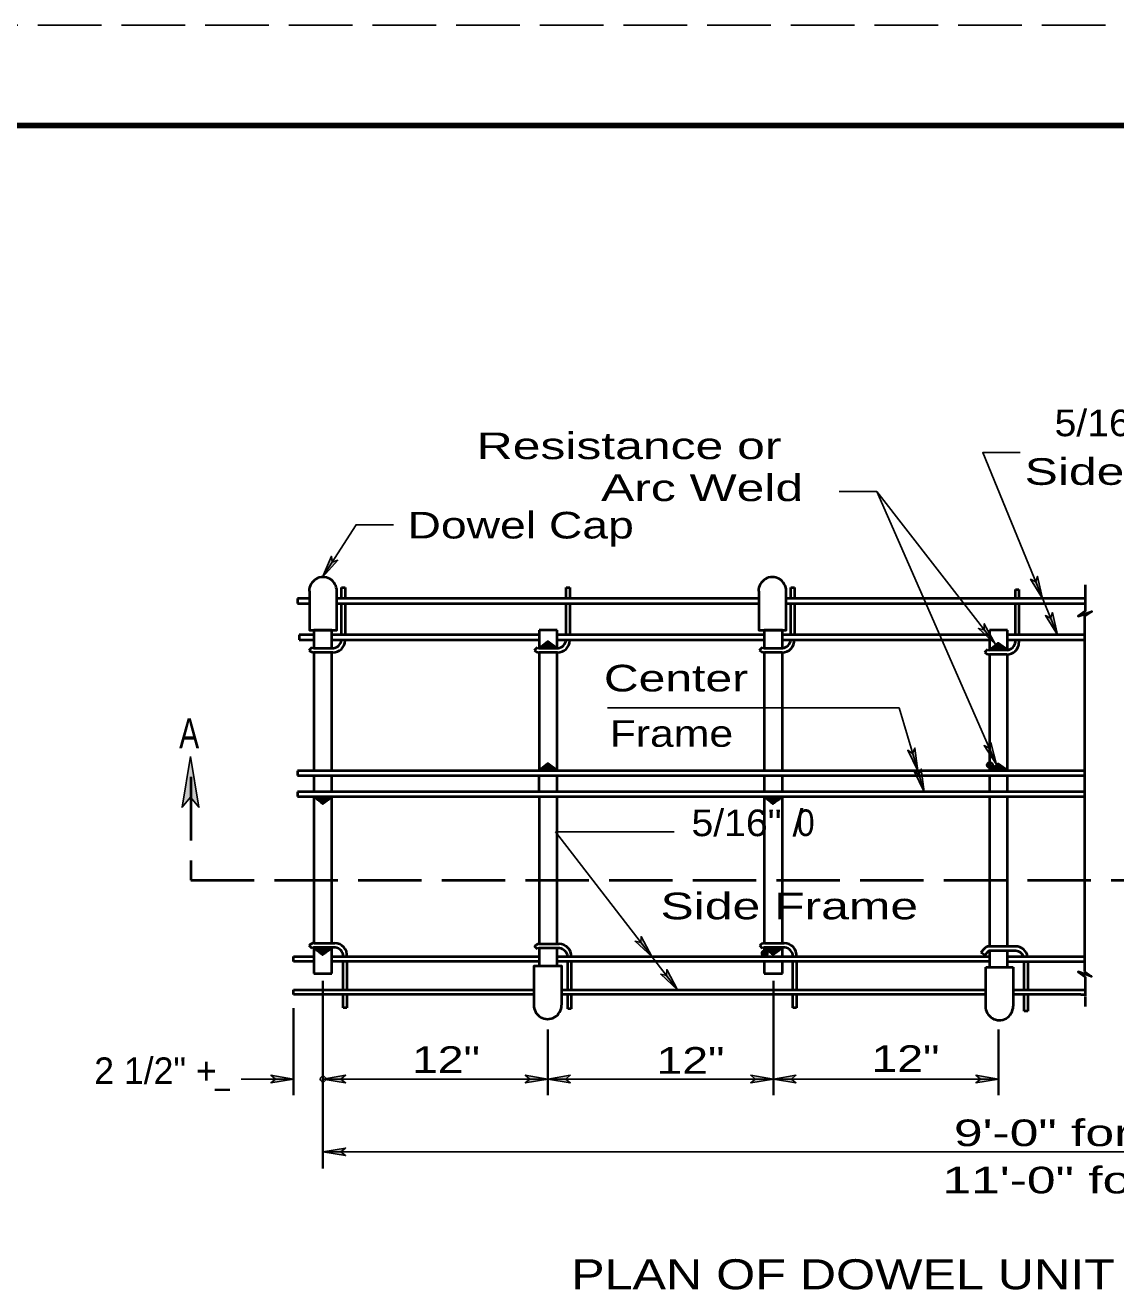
# Model space of a CAD drawing. Extents: x 36.9 to 72.2, y 19.2 to 41.2.
# Drawn here: x 50.81 to 56.26, y 34.86 to 41.18 of the extents above; entities that cross this region are included whole.
import ezdxf

# ---------------------------------------------------------------- set-up
doc = ezdxf.new("R2010")
doc.units = 0
doc.header["$LTSCALE"] = 0.053
doc.header["$PDMODE"] = 32
doc.header["$PDSIZE"] = 0.0265
doc.linetypes.add('LONG_DASHED', pattern=[7.5, 6, -1.5])
doc.linetypes.add('MEDIUM_DASHED', pattern=[4.5, 3, -1.5])
doc.layers.add('1', color=7, linetype='Continuous', lineweight=40)
doc.layers.add('61', color=7, linetype='Continuous', lineweight=25)
doc.layers.add('60', color=7, linetype='Continuous')

msp = doc.modelspace()

# ---------------------------------------------------------------- hatches: boundary and pattern name
at = {"layer": '61'}
for points in [[(52.29608, 38.42425), (52.37258, 38.50883), (52.34467, 38.5), (52.341, 38.52908)], [(55.89358, 38.317), (55.86825, 38.42817), (55.85942, 38.40033), (55.83358, 38.414)], [(55.96783, 38.13567), (55.9425, 38.24692), (55.93367, 38.219), (55.90783, 38.23267)], [(55.6565, 38.09092), (55.60225, 38.19117), (55.60125, 38.16192), (55.57267, 38.16817)], [(55.66358, 37.48758), (55.6355, 37.59817), (55.62742, 37.57008), (55.60117, 37.58308)], [(51.63675, 37.52767), (51.67892, 37.27458), (51.63675, 37.32517), (51.5945, 37.27458)], [(55.27, 37.45742), (55.25592, 37.57058), (55.24442, 37.54367), (55.22, 37.55992)], [(55.30133, 37.35217), (55.28725, 37.46533), (55.27567, 37.43842), (55.25125, 37.45467)], [(53.94167, 36.52833), (53.88742, 36.62858), (53.88642, 36.59933), (53.85775, 36.60558)], [(54.06983, 36.36342), (54.01558, 36.46375), (54.01458, 36.4345), (53.98592, 36.44075)], [(52.15042, 35.917), (52.03792, 35.93575), (52.06042, 35.917), (52.03792, 35.89825)], [(52.29842, 35.917), (52.41092, 35.89825), (52.38842, 35.917), (52.41092, 35.93575)], [(52.29842, 35.917), (52.41092, 35.89825), (52.38842, 35.917), (52.41092, 35.93575)], [(53.42167, 35.917), (53.30917, 35.93575), (53.33167, 35.917), (53.30917, 35.89825)], [(53.42167, 35.917), (53.53417, 35.89825), (53.51167, 35.917), (53.53417, 35.93575)], [(54.54842, 35.917), (54.43592, 35.93575), (54.45842, 35.917), (54.43592, 35.89825)], [(54.54842, 35.917), (54.66092, 35.89825), (54.63842, 35.917), (54.66092, 35.93575)], [(55.67342, 35.917), (55.56092, 35.93575), (55.58342, 35.917), (55.56092, 35.89825)], [(52.29842, 35.553), (52.41092, 35.53425), (52.38842, 35.553), (52.41092, 35.57175)]]:
    msp.add_hatch(color=256, dxfattribs=at).paths.add_polyline_path(points)

# ---------------------------------------------------------------- linework, layer by layer
at = {"layer": '1', "linetype": 'LONG_DASHED', "lineweight": 25}
msp.add_line((72.09225, 41.18142), (36.89225, 41.18142), dxfattribs=at)
at = {"layer": '1', "lineweight": 158}
msp.add_line((72.00892, 40.68142), (39.50892, 40.68142), dxfattribs=at)
at = {"layer": '1'}
for p, q in [((52.39117, 38.37233), (52.40917, 38.37233)), ((52.39117, 38.317), (52.39117, 38.37233)), ((52.40917, 38.37233), (52.40917, 38.317)), ((53.51342, 38.37233), (53.53142, 38.37233)), ((53.51342, 38.317), (53.51342, 38.37233)), ((53.53142, 38.37233), (53.53142, 38.317)), ((54.63542, 38.37233), (54.65342, 38.37233)), ((54.63542, 38.317), (54.63542, 38.37233)), ((54.65342, 38.37233), (54.65342, 38.317)), ((55.75767, 38.36192), (55.77567, 38.36192)), ((55.75767, 38.317), (55.75767, 38.36192)), ((55.77567, 38.36192), (55.77567, 38.317)), ((52.17117, 38.317), (52.17117, 38.2925)), ((52.2305, 38.317), (52.17117, 38.317)), ((52.17117, 38.2925), (52.2305, 38.2925)), ((54.47583, 38.317), (52.36742, 38.317)), ((52.36742, 38.2925), (54.47583, 38.2925)), ((52.39117, 38.13567), (52.39117, 38.2925)), ((52.40917, 38.2925), (52.40917, 38.13567)), ((53.51342, 38.13567), (53.51342, 38.2925)), ((53.53142, 38.2925), (53.53142, 38.13567)), ((56.10542, 38.317), (54.61267, 38.317)), ((54.61267, 38.2925), (56.10542, 38.2925)), ((54.63542, 38.13567), (54.63542, 38.2925)), ((54.65342, 38.2925), (54.65342, 38.13567)), ((55.75767, 38.13567), (55.75767, 38.2925)), ((55.77567, 38.2925), (55.77567, 38.13567)), ((52.34342, 38.15892), (52.25342, 38.15892)), ((52.25342, 38.15892), (52.25342, 38.06967)), ((52.34342, 38.06967), (52.34342, 38.15892)), ((53.46842, 38.15892), (53.37842, 38.15892)), ((53.37842, 38.15892), (53.37842, 38.06967)), ((53.37842, 38.15892), (53.37842, 38.07658)), ((53.46842, 38.06967), (53.46842, 38.15892)), ((54.59342, 38.15892), (54.50342, 38.15892)), ((54.50342, 38.15892), (54.50342, 38.06967)), ((54.50342, 38.15892), (54.50342, 38.07575)), ((54.59342, 38.06967), (54.59342, 38.15892)), ((55.71842, 38.15892), (55.62842, 38.15892)), ((55.62842, 38.15892), (55.62842, 38.05917)), ((55.71842, 38.05925), (55.71842, 38.15892)), ((52.17942, 38.13567), (52.17942, 38.11117)), ((52.25342, 38.13567), (52.17942, 38.13567)), ((52.17942, 38.11117), (52.25342, 38.11117)), ((53.37842, 38.13567), (52.34342, 38.13567)), ((52.34342, 38.11117), (53.37842, 38.11117)), ((52.39117, 38.111), (52.39117, 38.11117)), ((52.40917, 38.11117), (52.40917, 38.10742)), ((53.40792, 38.09275), (53.43608, 38.09275)), ((53.41267, 38.0965), (53.43092, 38.0965)), ((53.41742, 38.10025), (53.42567, 38.10025)), ((54.50342, 38.13567), (53.46842, 38.13567)), ((53.46842, 38.11117), (54.50342, 38.11117)), ((53.53142, 38.11117), (53.53142, 38.10742)), ((55.62842, 38.13567), (54.59342, 38.13567)), ((54.59342, 38.11117), (55.62842, 38.11117)), ((56.09733, 38.13567), (55.71842, 38.13567)), ((55.71842, 38.11117), (56.10275, 38.11117)), ((55.75767, 38.10067), (55.75767, 38.11117)), ((55.77567, 38.11117), (55.77567, 38.09708)), ((56.09733, 38.13567), (56.10167, 38.1365)), ((56.10258, 38.11117), (56.10258, 36.58683)), ((52.23008, 38.05958), (52.24492, 38.07458)), ((52.25342, 38.04792), (52.25342, 37.45742)), ((52.2535, 38.06967), (52.35042, 38.06967)), ((52.34792, 38.048), (52.2535, 38.04792)), ((52.34342, 37.45742), (52.34342, 38.048)), ((53.35508, 38.05958), (53.36992, 38.07458)), ((53.37842, 38.04792), (53.37842, 37.45742)), ((53.3785, 38.06967), (53.47258, 38.06967)), ((53.47017, 38.048), (53.3785, 38.04792)), ((53.37958, 38.07092), (53.46742, 38.07092)), ((53.38433, 38.074), (53.46217, 38.074)), ((53.389, 38.07775), (53.45692, 38.07775)), ((53.39375, 38.0815), (53.45175, 38.0815)), ((53.39842, 38.08525), (53.4465, 38.08525)), ((53.40317, 38.089), (53.44133, 38.089)), ((53.46717, 38.07775), (53.46742, 38.07775)), ((53.46842, 37.45742), (53.46842, 38.048)), ((54.48008, 38.05958), (54.49492, 38.07458)), ((54.50342, 38.06967), (54.59467, 38.06967)), ((54.50342, 38.04792), (54.50342, 37.45742)), ((54.59225, 38.048), (54.5035, 38.04792)), ((54.59342, 37.45742), (54.59342, 38.048)), ((55.60517, 38.04917), (55.61992, 38.06417)), ((55.71433, 38.05925), (55.62842, 38.05917)), ((55.62842, 38.03758), (55.62842, 37.45742)), ((55.71442, 38.03767), (55.62858, 38.03758)), ((55.6295, 38.0615), (55.71792, 38.06158)), ((55.63033, 38.087), (55.63042, 38.087)), ((55.63033, 38.06142), (55.71817, 38.06142)), ((55.63508, 38.0645), (55.71292, 38.0645)), ((55.63975, 38.06825), (55.70767, 38.06825)), ((55.6445, 38.072), (55.7025, 38.072)), ((55.64917, 38.07575), (55.69725, 38.07575)), ((55.65392, 38.0795), (55.69208, 38.0795)), ((55.65867, 38.08325), (55.68683, 38.08325)), ((55.66342, 38.087), (55.68167, 38.087)), ((55.66817, 38.09075), (55.67642, 38.09075)), ((55.71792, 38.06825), (55.71817, 38.06825)), ((55.71842, 37.45742), (55.71842, 38.03758)), ((53.3795, 37.48633), (53.37958, 37.48633)), ((53.3795, 37.46067), (53.46733, 37.46067)), ((53.38425, 37.46383), (53.46217, 37.46383)), ((53.38892, 37.46758), (53.45692, 37.46758)), ((53.39367, 37.47133), (53.45167, 37.47133)), ((53.39842, 37.47508), (53.44642, 37.47508)), ((53.40317, 37.47883), (53.44125, 37.47883)), ((53.40792, 37.48258), (53.436, 37.48258)), ((53.41258, 37.48633), (53.43083, 37.48633)), ((53.41733, 37.49008), (53.42567, 37.49008)), ((53.46717, 37.46758), (53.46733, 37.46758)), ((55.62958, 37.45992), (55.71792, 37.46)), ((55.63042, 37.45983), (55.71817, 37.45983)), ((55.63517, 37.46292), (55.713, 37.46292)), ((55.63983, 37.46667), (55.70775, 37.46667)), ((55.64458, 37.47042), (55.70258, 37.47042)), ((55.64925, 37.47417), (55.69733, 37.47417)), ((55.654, 37.47792), (55.69217, 37.47792)), ((55.65875, 37.48167), (55.68692, 37.48167)), ((55.66342, 37.48542), (55.68167, 37.48542)), ((55.66817, 37.48917), (55.6765, 37.48917)), ((55.718, 37.46667), (55.71817, 37.46667)), ((52.17117, 37.45742), (52.17117, 37.43292)), ((52.34342, 37.45742), (52.17117, 37.45742)), ((52.17117, 37.43292), (52.34342, 37.43292)), ((52.25342, 37.43292), (52.25342, 37.35217)), ((52.34342, 37.35217), (52.34342, 37.43292)), ((53.37842, 37.35217), (53.37842, 37.43292)), ((53.46842, 37.35217), (53.46842, 37.43292)), ((54.50342, 37.43292), (54.50342, 37.35217)), ((54.59342, 37.35217), (54.59342, 37.43292)), ((55.62842, 37.43292), (55.62842, 37.35217)), ((55.71442, 37.45767), (55.6285, 37.45758)), ((55.71842, 37.35217), (55.71842, 37.43292)), ((52.17117, 37.35217), (52.17117, 37.32767)), ((52.25342, 37.32767), (52.25342, 36.59633)), ((52.25525, 37.3245), (52.34308, 37.3245)), ((52.25525, 37.29883), (52.25533, 37.29883)), ((52.26, 37.32133), (52.33792, 37.32133)), ((52.26467, 37.31758), (52.33267, 37.31758)), ((52.26942, 37.31383), (52.32742, 37.31383)), ((52.27417, 37.31008), (52.32217, 37.31008)), ((52.27892, 37.30633), (52.317, 37.30633)), ((52.28367, 37.30258), (52.31175, 37.30258)), ((52.28833, 37.29883), (52.30658, 37.29883)), ((52.29308, 37.29508), (52.30142, 37.29508)), ((52.34292, 37.31758), (52.34308, 37.31758)), ((52.34342, 36.59617), (52.34342, 37.32767)), ((53.37842, 37.32767), (53.37842, 36.59192)), ((53.46842, 36.59183), (53.46842, 37.32767)), ((54.50342, 37.32767), (54.50342, 36.59625)), ((54.50483, 37.32458), (54.59267, 37.32458)), ((54.50483, 37.29892), (54.50492, 37.29892)), ((54.50958, 37.32142), (54.58742, 37.32142)), ((54.51425, 37.31767), (54.58217, 37.31767)), ((54.519, 37.31392), (54.577, 37.31392)), ((54.52367, 37.31017), (54.57175, 37.31017)), ((54.52842, 37.30642), (54.56658, 37.30642)), ((54.53317, 37.30267), (54.56133, 37.30267)), ((54.53792, 37.29892), (54.55617, 37.29892)), ((54.54267, 37.29517), (54.55092, 37.29517)), ((54.59242, 37.31767), (54.59267, 37.31767)), ((54.59342, 36.59617), (54.59342, 37.32767)), ((55.62842, 37.32767), (55.62842, 36.57983)), ((55.71842, 36.57975), (55.71842, 37.32767)), ((52.24492, 36.56967), (52.23017, 36.58467)), ((52.25358, 36.59633), (52.35683, 36.59617)), ((53.36992, 36.56533), (53.35517, 36.58033)), ((53.37858, 36.59192), (53.47792, 36.59183)), ((54.49492, 36.56967), (54.48017, 36.58458)), ((54.50358, 36.59625), (54.60325, 36.59617)), ((55.75825, 36.57967), (55.62367, 36.57983)), ((52.15042, 36.50383), (52.15033, 36.52833)), ((52.15033, 36.52833), (52.25342, 36.52833)), ((52.25342, 36.57458), (52.25342, 36.445)), ((52.35925, 36.57458), (52.2535, 36.57458)), ((52.25408, 36.56967), (52.34192, 36.56967)), ((52.25408, 36.54408), (52.25417, 36.54408)), ((52.25883, 36.56658), (52.33667, 36.56658)), ((52.2635, 36.56283), (52.33142, 36.56283)), ((52.26825, 36.55908), (52.32625, 36.55908)), ((52.27292, 36.55533), (52.321, 36.55533)), ((52.27767, 36.55158), (52.31583, 36.55158)), ((52.28242, 36.54783), (52.31058, 36.54783)), ((52.28717, 36.54408), (52.30542, 36.54408)), ((52.29192, 36.54033), (52.30017, 36.54033)), ((52.34167, 36.56283), (52.34192, 36.56283)), ((52.34342, 36.445), (52.34342, 36.57458)), ((52.34342, 36.52833), (52.41808, 36.52833)), ((52.41808, 36.52833), (53.37842, 36.52833)), ((53.48033, 36.57025), (53.37842, 36.57033)), ((53.37842, 36.57033), (53.37842, 36.48208)), ((53.46842, 36.48208), (53.46842, 36.57025)), ((53.46842, 36.52833), (55.62842, 36.52833)), ((54.50342, 36.57458), (54.50342, 36.52833)), ((54.60567, 36.57458), (54.5035, 36.57458)), ((54.50517, 36.57058), (54.59292, 36.57058)), ((54.50992, 36.56742), (54.58775, 36.56742)), ((54.51458, 36.56367), (54.5825, 36.56367)), ((54.51933, 36.55992), (54.57733, 36.55992)), ((54.524, 36.55617), (54.57208, 36.55617)), ((54.52875, 36.55242), (54.56692, 36.55242)), ((54.5335, 36.54867), (54.56167, 36.54867)), ((54.53817, 36.54492), (54.55642, 36.54492)), ((54.54292, 36.54117), (54.55125, 36.54117)), ((54.59275, 36.56367), (54.59292, 36.56367)), ((54.59342, 36.52833), (54.59342, 36.57458)), ((55.60108, 36.56817), (55.58517, 36.54942)), ((55.76067, 36.55808), (55.62825, 36.55808)), ((55.62842, 36.55808), (55.62842, 36.4765)), ((55.71842, 36.4765), (55.71842, 36.55808)), ((55.71842, 36.52833), (55.8225, 36.52833)), ((55.8225, 36.52833), (56.10292, 36.52833)), ((52.25342, 36.50383), (52.15042, 36.50383)), ((53.37842, 36.50383), (52.34342, 36.50383)), ((52.40008, 36.36342), (52.40008, 36.50383)), ((52.41808, 36.50383), (52.41808, 36.36342)), ((55.62842, 36.50383), (53.46842, 36.50383)), ((53.52117, 36.36342), (53.52117, 36.50383)), ((53.53917, 36.50383), (53.53917, 36.36342)), ((54.50342, 36.50383), (54.50342, 36.445)), ((54.59342, 36.445), (54.59342, 36.50383)), ((54.6465, 36.36342), (54.6465, 36.50383)), ((54.6645, 36.50383), (54.6645, 36.36342)), ((55.60958, 36.4765), (55.6325, 36.4765)), ((55.71842, 36.50383), (56.10217, 36.50383)), ((55.8015, 36.36342), (55.8015, 36.50383)), ((55.8195, 36.50383), (55.8195, 36.36342)), ((52.25342, 36.445), (52.34342, 36.445)), ((54.50342, 36.445), (54.59342, 36.445)), ((56.10708, 36.42692), (56.10708, 36.332)), ((52.15042, 36.33892), (52.15033, 36.36342)), ((52.15033, 36.36342), (53.35317, 36.36342)), ((53.35317, 36.33892), (52.15042, 36.33892)), ((52.40008, 36.27192), (52.40008, 36.33892)), ((52.41808, 36.33892), (52.41808, 36.27192)), ((53.49008, 36.36342), (55.60958, 36.36342)), ((55.60958, 36.33892), (53.49008, 36.33892)), ((53.52117, 36.26758), (53.52117, 36.33892)), ((53.53917, 36.33892), (53.53917, 36.26758)), ((54.6465, 36.27192), (54.6465, 36.33892)), ((54.6645, 36.33892), (54.6645, 36.27192)), ((55.74642, 36.36342), (56.08267, 36.36342)), ((56.08542, 36.33892), (55.74642, 36.33892)), ((55.8015, 36.25542), (55.8015, 36.33892)), ((55.8195, 36.33892), (55.8195, 36.25542)), ((56.08267, 36.36342), (56.10683, 36.36342)), ((56.08542, 36.33892), (56.1075, 36.33892)), ((56.10708, 36.32925), (56.10708, 36.27992)), ((52.41808, 36.27192), (52.40008, 36.27192)), ((53.53917, 36.26758), (53.52117, 36.26758)), ((54.6645, 36.27192), (54.6465, 36.27192)), ((55.8195, 36.25542), (55.8015, 36.25542))]:
    msp.add_line(p, q, dxfattribs=at)
at = {"layer": '1', "linetype": 'LONG_DASHED'}
for p, q in [((51.63742, 37.42608), (51.63742, 36.91108)), ((51.63742, 36.91108), (60.94708, 36.91108))]:
    msp.add_line(p, q, dxfattribs=at)
at = {"layer": '1'}
for points in [[(52.2305, 38.35383), (52.2305, 38.15892), (52.25342, 38.15892)], [(52.25342, 38.15892), (52.34342, 38.15892), (52.36742, 38.15892), (52.36742, 38.35383)], [(54.47583, 38.35383), (54.47583, 38.15892), (54.49875, 38.15892)], [(54.49875, 38.15892), (54.58875, 38.15892), (54.61267, 38.15892), (54.61267, 38.35383)], [(56.10658, 38.38608), (56.10658, 38.254), (56.0715, 38.22967), (56.13892, 38.25267), (56.10258, 38.22708), (56.10258, 38.08008)], [(56.10258, 37.45742), (53.46842, 37.45742), (52.34342, 37.45742)], [(52.34342, 37.43292), (53.46842, 37.43292), (56.10258, 37.43292)], [(56.10258, 37.35217), (52.34342, 37.35217), (52.17117, 37.35217)], [(52.17117, 37.32767), (52.34342, 37.32767), (56.10258, 37.32767)], [(56.10308, 36.58592), (56.10308, 36.49558), (56.10308, 36.45383)], [(55.62, 36.55308), (55.60492, 36.53558), (55.58542, 36.54983)], [(53.35317, 36.28717), (53.35317, 36.48208), (53.37617, 36.48208)], [(53.37617, 36.48208), (53.46617, 36.48208), (53.49008, 36.48208), (53.49008, 36.28717)], [(55.60958, 36.28158), (55.60958, 36.33892), (55.60958, 36.4765)], [(55.6325, 36.4765), (55.7225, 36.4765), (55.74642, 36.4765)], [(55.74642, 36.4765), (55.74642, 36.33892), (55.74642, 36.28158)], [(56.10308, 36.45383), (56.13817, 36.42958), (56.07067, 36.45258), (56.10708, 36.42692)]]:
    msp.add_lwpolyline(points, dxfattribs=at)
for points in [[(53.37958, 38.07025), (53.46742, 38.07025), (53.42133, 38.10342)], [(55.63033, 38.06075), (55.71817, 38.06075), (55.67208, 38.09392)], [(53.3795, 37.46008), (53.46733, 37.46008), (53.42125, 37.49317)], [(55.63042, 37.45917), (55.71817, 37.45917), (55.67217, 37.49233)], [(52.25525, 37.32508), (52.34308, 37.32508), (52.297, 37.292)], [(54.50483, 37.32517), (54.59267, 37.32517), (54.54658, 37.29208)], [(52.25408, 36.57033), (52.34192, 36.57033), (52.29583, 36.53717)], [(54.50517, 36.57117), (54.59292, 36.57117), (54.54692, 36.53808)]]:
    msp.add_lwpolyline(points, close=True, dxfattribs=at)
for centre, radius, start, end in [((52.29827, 38.35519), 0.06913, 0, 181.16267), ((54.54358, 38.35519), 0.06913, 0, 181.16267), ((52.34799, 38.10922), 0.06125, 270, 358.33336), ((52.34433, 38.11644), 0.04719, 277.47574, 353.38326), ((53.47018, 38.10922), 0.06125, 270, 358.33336), ((53.46652, 38.11644), 0.04719, 277.47574, 353.38326), ((54.59227, 38.10922), 0.06125, 270, 1.84213), ((54.58861, 38.11644), 0.04719, 277.47574, 353.38326), ((55.71446, 38.09881), 0.06125, 270, 358.33336), ((55.7108, 38.10603), 0.04719, 277.47574, 353.38326), ((52.25849, 38.08738), 0.03978, 224.3704, 262.82474), ((52.25711, 38.08563), 0.01642, 222.38424, 257.47119), ((53.38349, 38.08738), 0.03978, 224.3704, 262.82474), ((53.38211, 38.08563), 0.01642, 222.38424, 257.47119), ((54.50852, 38.08738), 0.03978, 224.3704, 262.82474), ((54.50702, 38.08563), 0.01642, 222.38424, 257.47119), ((55.63358, 38.07703), 0.03978, 224.3704, 262.82474), ((55.63208, 38.07522), 0.01642, 222.38424, 257.47119), ((52.25858, 36.55687), 0.03978, 97.17526, 135.6296), ((52.35683, 36.53497), 0.06125, 353.7606, 90), ((53.38358, 36.5525), 0.03978, 97.17526, 135.6296), ((53.4779, 36.53066), 0.06125, 357.80683, 90), ((54.50858, 36.55681), 0.03978, 97.17526, 135.6296), ((54.60327, 36.53497), 0.06125, 353.7606, 90), ((55.62946, 36.54031), 0.03978, 97.17526, 135.6296), ((55.75827, 36.51847), 0.06125, 9.24917, 90), ((52.25708, 36.55862), 0.01642, 102.52881, 137.61576), ((52.35318, 36.52775), 0.04719, 0.68299, 82.52426), ((53.38202, 36.55431), 0.01642, 102.52881, 137.61576), ((53.47424, 36.52344), 0.04719, 6.61674, 82.52426), ((54.50708, 36.55862), 0.01642, 102.52881, 137.61576), ((54.59961, 36.52775), 0.04719, 0.68299, 82.52426), ((55.63208, 36.542), 0.01642, 102.52881, 137.61576), ((55.75461, 36.51125), 0.04719, 21.19698, 82.52426), ((53.42096, 36.28581), 0.06913, 178.83733, 0), ((55.67733, 36.28025), 0.06913, 178.83733, 0)]:
    msp.add_arc(centre, radius, start, end, dxfattribs=at)
for p in [(55.63042, 37.48542), (54.50517, 36.54492)]:
    msp.add_point(p, dxfattribs=at)
at = {"layer": '61'}
for p, q in [((55.06492, 38.85175), (54.87742, 38.85175)), ((55.06492, 38.85175), (55.66358, 37.48758)), ((55.06492, 38.85175), (55.6565, 38.09092)), ((55.17667, 37.77158), (53.72025, 37.77158)), ((55.17667, 37.77158), (55.30133, 37.35217)), ((53.46075, 37.15208), (54.06983, 36.36342)), ((54.05283, 37.15208), (53.46075, 37.15208)), ((51.88925, 35.917), (52.15042, 35.917)), ((52.29842, 35.553), (60.17342, 35.553))]:
    msp.add_line(p, q, dxfattribs=at)
at = {"layer": '61', "lineweight": 35}
for p, q in [((52.29842, 36.40808), (52.29842, 35.46958)), ((54.54842, 36.40808), (54.54842, 35.83683)), ((52.15042, 36.27092), (52.15042, 35.83683)), ((53.42167, 36.16417), (53.42167, 35.83683)), ((55.67342, 36.16417), (55.67342, 35.83683))]:
    msp.add_line(p, q, dxfattribs=at)
at = {"layer": '61', "linetype": 'MEDIUM_DASHED', "lineweight": 35}
msp.add_line((51.75758, 35.86233), (51.83258, 35.86233), dxfattribs=at)
at = {"layer": '61'}
for points in [[(55.78225, 39.04658), (55.59475, 39.04658), (55.96783, 38.13567)], [(52.65133, 38.68592), (52.46383, 38.68592), (52.29608, 38.42425)], [(52.29842, 35.917), (53.42167, 35.917), (54.54842, 35.917), (55.67342, 35.917)]]:
    msp.add_lwpolyline(points, dxfattribs=at)
for points in [[(52.29608, 38.42425), (52.37258, 38.50883), (52.34467, 38.5), (52.341, 38.52908)], [(55.89358, 38.317), (55.86825, 38.42817), (55.85942, 38.40033), (55.83358, 38.414)], [(55.96783, 38.13567), (55.9425, 38.24692), (55.93367, 38.219), (55.90783, 38.23267)], [(55.6565, 38.09092), (55.60225, 38.19117), (55.60125, 38.16192), (55.57267, 38.16817)], [(55.66358, 37.48758), (55.6355, 37.59817), (55.62742, 37.57008), (55.60117, 37.58308)], [(51.63675, 37.52767), (51.67892, 37.27458), (51.63675, 37.32517), (51.5945, 37.27458)], [(55.27, 37.45742), (55.25592, 37.57058), (55.24442, 37.54367), (55.22, 37.55992)], [(55.30133, 37.35217), (55.28725, 37.46533), (55.27567, 37.43842), (55.25125, 37.45467)], [(53.94167, 36.52833), (53.88742, 36.62858), (53.88642, 36.59933), (53.85775, 36.60558)], [(54.06983, 36.36342), (54.01558, 36.46375), (54.01458, 36.4345), (53.98592, 36.44075)], [(52.15042, 35.917), (52.03792, 35.93575), (52.06042, 35.917), (52.03792, 35.89825)], [(52.29842, 35.917), (52.41092, 35.89825), (52.38842, 35.917), (52.41092, 35.93575)], [(52.29842, 35.917), (52.41092, 35.89825), (52.38842, 35.917), (52.41092, 35.93575)], [(53.42167, 35.917), (53.30917, 35.93575), (53.33167, 35.917), (53.30917, 35.89825)], [(53.42167, 35.917), (53.53417, 35.89825), (53.51167, 35.917), (53.53417, 35.93575)], [(54.54842, 35.917), (54.43592, 35.93575), (54.45842, 35.917), (54.43592, 35.89825)], [(54.54842, 35.917), (54.66092, 35.89825), (54.63842, 35.917), (54.66092, 35.93575)], [(55.67342, 35.917), (55.56092, 35.93575), (55.58342, 35.917), (55.56092, 35.89825)], [(52.29842, 35.553), (52.41092, 35.53425), (52.38842, 35.553), (52.41092, 35.57175)]]:
    msp.add_lwpolyline(points, close=True, dxfattribs=at)
msp.add_point((52.29842, 35.917), dxfattribs=at)

# ---------------------------------------------------------------- texts
at = {"layer": '1', "width": 0.9}
msp.add_text('0', height=0.133, dxfattribs=at).set_placement((54.66542, 37.131))
at = {"layer": '60'}
for s, height, width, p in [('5/16" / ', 0.133, 1.1, (55.95342, 39.1285)), ('Resistance or', 0.133, 1.4, (53.0665, 39.014)), ('Side Frame', 0.133, 1.4, (55.80392, 38.8855)), ('Arc Weld', 0.133, 1.4, (53.6875, 38.80433)), ('Dowel Cap', 0.133, 1.3, (52.7205, 38.6175)), ('Center', 0.133, 1.35, (53.70208, 37.85333)), ('A', 0.15, 0.75, (51.57967, 37.569)), ('Frame', 0.133, 1.2, (53.731, 37.57683)), ('5/16" / ', 0.133, 1.1, (54.13958, 37.13033)), ('Side Frame', 0.133, 1.4, (53.98467, 36.715)), ('12"', 0.133, 1.3, (52.74342, 35.94783)), ('12"', 0.133, 1.3, (53.96517, 35.9435)), ('12"', 0.133, 1.3, (55.03933, 35.9525)), ('9\'-0" for 10\' lane', 0.133, 1.45, (55.45075, 35.58183)), ('11\'-0" for 12\' lane', 0.133, 1.45, (55.39317, 35.34583)), ('PLAN OF DOWEL UNIT FOR EXPANSION JOINT', 0.15, 1.25, (53.53817, 34.86658))]:
    msp.add_text(s, height=height, dxfattribs=dict(at, width=width)).set_placement(p)
msp.add_text('2 1/2" +', height=0.133, dxfattribs=at).set_placement((51.15558, 35.89192))

doc.saveas('drawing.dxf')
